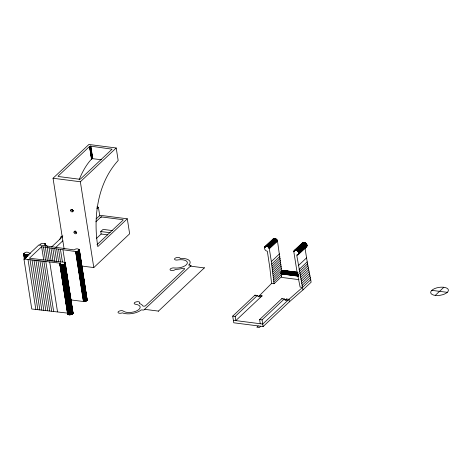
<?xml version="1.0" encoding="UTF-8"?>
<svg xmlns="http://www.w3.org/2000/svg" width="472" height="472" viewBox="0 0 472 472"><rect width="100%" height="100%" fill="white"/><g stroke="black" fill="none" stroke-linecap="round" stroke-linejoin="round"><path stroke-width="0.71" d="M298.918 279.636L281.654 277.418L281.1 273.819L281.288 271.801L282.103 270.303L297.926 272.338M257.405 295.478L235.162 316.435L235.811 320.6L262.072 295.861A9.735 4.761 -82.7 0 1 257.405 295.478L254.957 295.165L232.714 316.122L233.758 322.789L263.111 326.553L289.371 301.815L302.959 289.891L296.705 255.016C302.304 254.638 294.947 246.378 293.832 251.812L296.929 271.217L300.121 287.076L302.57 287.389L310.735 279.695L307.543 263.836L304.983 248.03M305.614 247.298C309.726 245.723 303.443 239.493 302.033 243.747M281.766 271.471L277.477 240.968C277.011 239.292 274.763 237.746 273.188 238.974L265.016 246.673C263.529 248.355 265.376 251.027 267.341 251.246L269.837 267.736L271.583 283.412L258.556 296.558M272.668 239.977L273.188 238.974M23.936 259.01L60.044 263.164C58.504 266.497 68.092 264.161 64.227 262.261L29.376 258.249L41.63 246.708L75.608 251.535C82.441 251.369 77.945 246.72 74.122 249.906L38.916 244.897L23.936 259.01L31.766 308.995L67.874 313.148M67.744 313.284C67.048 315.862 73.697 315.007 72.924 312.665M30.397 253.529A8.95 3.994 -8.9 0 1 29.288 252.992C24.697 249.776 20.514 256.78 27.919 254.479A11.776 5.257 -8.9 0 0 29.223 254.927M70.806 299.915L83.573 301.525L85.963 301.065L87.19 299.968L79.373 249.782M79.137 179.785C82.264 172.032 86.311 164.486 92.146 158.421M59.673 239.717L60.959 236.625L62.847 235.929M188.871 265.01L188.983 264.898A11.776 5.257 -8.9 0 0 180.151 258.414L180.109 258.42A2.826 1.263 -8.9 0 0 176.805 257.553A2.826 1.263 -8.9 0 0 174.693 259.523L175.224 259.854A2.826 1.263 -8.9 0 0 177.743 259.948L178.369 259.86A8.95 3.994 -8.9 0 1 187.16 263.671A8.95 3.994 -8.9 0 1 174.605 267.984L174.445 267.972A2.826 1.263 -8.9 0 0 170.587 268.739A2.826 1.263 -8.9 0 0 171.106 270.438L172.009 270.539A2.826 1.263 -8.9 0 0 175.277 269.53L175.667 269.376A11.776 5.257 -8.9 0 0 182.286 268.421A1.794 0.802 -8.9 0 1 184.629 268.963L145.464 305.856A1.794 0.802 -8.9 0 1 142.674 305.738A11.776 5.257 -8.9 0 0 139.423 303.514L139.423 303.307A2.826 1.263 -8.9 0 0 138.821 301.803L137.942 301.679A2.826 1.263 -8.9 0 0 134.373 302.853A2.826 1.263 -8.9 0 0 135.877 304.304L136.013 304.334A8.95 3.994 -8.9 0 1 137.505 310.446A8.95 3.994 -8.9 0 1 123.699 311.361L123.393 311.148A2.826 1.263 -8.9 0 0 121.304 310.653L120.283 310.782A2.826 1.263 -8.9 0 0 118.201 312.759A2.826 1.263 -8.9 0 0 122.289 312.865L122.325 312.847A11.776 5.257 -8.9 0 0 141.187 309.927L143.836 310.033L191.195 265.417L188.824 265.004M95.822 221.828L101.073 216.884L122.679 219.657A0.944 0.419 -8.9 0 1 123.039 220.194L96.949 244.767M64.086 248.791L53.041 178.251L88.895 144.473L116.212 147.984L118.171 160.48C97.444 183.242 93.09 217.126 97.798 246.59L127.298 218.796L129.647 233.793L93.792 267.571L81.573 266.002M89.527 146.503L58.209 176.003A0.944 0.419 -8.9 0 0 58.569 176.534L79.361 179.207A0.944 0.419 -8.9 0 0 80.635 178.882L112.065 149.176L90.795 146.178L89.527 146.503L91.485 158.999L92.618 158.663L101.356 159.778M53.041 178.251L80.358 181.761L116.212 147.984M62.617 236.619L51.572 247.003M55.843 247.363L62.764 240.85M96.819 208.766L98.418 207.261L99.781 215.952M96.229 218.825L99.987 215.291L127.298 218.796M96.359 238.531L101.15 234.018L100.76 231.522L102.571 229.811A0.944 0.419 -8.9 0 1 103.84 229.486L112.448 230.59M158.273 311.266L204.482 267.742M264.68 247.116L273.553 238.72M264.585 247.328L273.872 238.596M264.55 247.44L273.99 238.566M264.497 247.67L274.226 238.531M264.479 247.794L274.35 238.525M265.016 246.673L266.302 246.219L274.474 238.525M266.302 246.219L274.598 238.531M266.426 246.225L274.728 238.543M266.556 246.242L274.857 238.566M266.686 246.26L274.981 238.59M266.816 246.284L275.111 238.625M266.945 246.319L275.247 238.667M267.075 246.36L275.371 238.708M267.205 246.408L275.5 238.761M267.335 246.461L275.63 238.82M267.459 246.52L275.754 238.891M267.589 246.585L275.878 238.962M267.712 246.655L276.002 239.038M267.836 246.732L276.126 239.121M267.954 246.815L276.238 239.21M268.072 246.903L276.356 239.298M268.185 246.998L276.468 239.398M268.297 247.092L276.574 239.499M271.583 283.412L274.031 283.725L271.353 261.553L269.305 248.661L268.509 247.304L276.675 239.605M268.603 247.411L276.775 239.717M268.698 247.529L276.869 239.829M268.792 247.647L276.958 239.947M268.875 247.765L277.046 240.065M268.952 247.888L277.123 240.189M269.028 248.012L277.2 240.319M269.093 248.142L277.265 240.443M269.158 248.266L277.329 240.572M269.211 248.402L277.383 240.702M269.264 248.532L277.436 240.832M269.305 248.661L277.477 240.968M271.353 261.553L279.518 253.859M271.736 264.113L279.908 256.42M272.014 266.084L280.185 258.39M272.285 268.049L280.457 260.355M272.545 270.019L280.71 262.32M294.162 250.697L302.723 242.608M294.044 250.886L303.018 242.443M293.95 251.098L303.236 242.366M293.885 251.322L303.466 242.319M293.861 251.44L303.59 242.307M293.844 251.564L303.708 242.295M295.667 249.995L303.838 242.295M295.791 250.001L303.962 242.301M295.92 250.012L304.092 242.313M272.792 271.984L280.958 264.285M296.05 250.03L304.216 242.337M296.18 250.06L304.346 242.36M296.31 250.089L304.475 242.396M296.44 250.13L304.605 242.437M296.569 250.178L304.735 242.484M296.699 250.231L304.865 242.537M296.823 250.29L304.995 242.596M296.953 250.355L305.118 242.661M297.077 250.425L305.242 242.732M297.195 250.502L305.366 242.809M297.319 250.585L305.49 242.891M297.437 250.673L305.602 242.98M273.022 273.943L281.194 266.249M297.549 250.768L305.72 243.068M297.661 250.862L305.832 243.168M297.767 250.968L305.939 243.269M297.873 251.075L306.039 243.375M297.968 251.181L306.139 243.487M298.062 251.299L306.234 243.599M298.151 251.417L306.322 243.717M298.239 251.535L306.405 243.841M298.316 251.659L306.487 243.965M298.392 251.782L306.558 244.089M298.457 251.912L306.629 244.213M273.247 275.902L281.418 268.208M298.522 252.042L306.688 244.343M298.575 252.172L306.747 244.472M298.628 252.302L306.794 244.608M298.67 252.431L306.841 244.738M298.705 252.567L306.877 244.868M298.741 252.697L306.906 245.003M298.764 252.827L306.93 245.133M298.782 252.962L306.947 245.263M298.788 253.086L306.959 245.393M298.794 253.216L306.965 245.523M298.788 253.34L306.959 245.647M298.782 253.464L306.947 245.77M298.764 253.588L306.936 245.888M297.325 255.016L306.912 246.006M297.555 254.963L306.841 246.237M273.459 277.861L281.631 270.167M297.773 254.886L306.753 246.443M298.068 254.727L306.564 246.726M273.66 279.819L281.324 272.604M273.854 281.772L281.513 274.556M274.031 283.725L281.69 276.509M298.363 265.6L306.529 257.907M299.024 269.553L307.195 261.854M299.372 271.53L307.543 263.836M299.732 273.512L307.903 265.813M300.103 275.489L308.275 267.795M300.487 277.471L308.658 269.777M300.882 279.453L309.048 271.76M260.273 323.745L259.618 319.579L281.867 298.623L284.309 298.935A9.735 4.761 -82.7 0 0 288.982 299.319L302.57 287.389M301.283 281.436L309.455 273.742M259.618 319.579L262.066 319.892L284.309 298.935M301.702 283.418L309.868 275.725M285.466 300.009L286.533 299L288.982 299.319L289.371 301.815M258.219 325.928L256.856 327.208L259.305 327.527L260.662 326.24M302.127 285.407L310.299 277.707M288.982 299.319L262.721 324.058L233.369 320.287M302.959 289.891L311.131 282.191L310.735 279.695M435.225 295.401L443.845 287.283M96.784 207.055L98.418 207.261M100.76 231.522L110.159 232.725M101.15 234.018L107.657 234.855M282.032 270.373L297.856 272.403M281.961 270.45L297.791 272.486M281.896 270.533L297.72 272.568M281.825 270.621L297.655 272.657M281.76 270.721L297.59 272.751M281.701 270.822L297.525 272.851M281.642 270.928L297.466 272.963M281.583 271.04L297.407 273.076M431.791 290.345L447.279 292.339M281.524 271.158L297.354 273.188M281.471 271.276L297.301 273.312M281.424 271.406L297.248 273.435M281.377 271.536L297.921 273.66M281.33 271.665L297.879 273.789M281.288 271.801L297.838 273.925M281.253 271.943L297.803 274.067M281.218 272.084L297.767 274.208M281.188 272.226L297.738 274.35M281.159 272.373L298.428 274.586M281.135 272.515L298.404 274.733M281.117 272.663L298.387 274.881M281.1 272.81L298.369 275.028M281.088 272.958L298.357 275.176M281.082 273.105L298.345 275.323M281.076 273.247L298.345 275.465M281.076 273.394L298.345 275.613M281.082 273.536L298.345 275.754M281.088 273.677L298.351 275.896M281.1 273.819L298.363 276.031M281.111 273.955L298.381 276.167M190.434 266.131L204.299 267.913M262.072 295.861L259.63 295.549A9.735 4.761 -82.7 0 1 257.972 296.528M232.714 316.122L235.162 316.435M144.597 309.319L158.456 311.101M86.641 299.159L87.055 299.46M47.719 246.644A11.776 5.257 -8.9 0 0 45.011 245.151C46.663 242.685 39.902 242.632 39.807 245.192M262.066 319.892L263.111 326.553M90.795 146.178L92.754 158.675M90.665 146.167L92.618 158.663M90.524 146.167L92.483 158.663M90.376 146.178L92.335 158.675M90.229 146.196L92.188 158.692M90.087 146.226L92.046 158.722M89.951 146.267L91.904 158.763M89.822 146.32L91.78 158.816M89.71 146.373L91.662 158.869M89.609 146.432L91.568 158.928M80.358 181.761L93.792 267.571M79.225 249.476L87.149 300.103M79.113 249.363L87.078 300.245M79.048 249.31L87.031 300.316M79.154 250.396L86.919 300.452M79.025 250.532L86.848 300.517M78.948 250.602L86.777 300.587M78.865 250.667L86.695 300.652M78.777 250.732L86.606 300.717M78.682 250.791L86.512 300.776M78.588 250.856L86.411 300.841M78.482 250.915L86.311 300.9M78.37 250.974L86.199 300.959M78.258 251.027L86.081 301.012M78.134 251.08L85.963 301.065M78.01 251.133L85.839 301.118M77.886 251.181L85.709 301.165M77.75 251.228L85.579 301.213M77.62 251.269L85.444 301.26M77.479 251.31L85.308 301.295M77.343 251.352L85.166 301.337M77.196 251.381L85.025 301.372M77.054 251.417L84.883 301.401M76.906 251.44L84.736 301.431M76.765 251.47L84.588 301.455M76.617 251.487L84.441 301.472M76.47 251.505L84.299 301.49M76.322 251.523L84.152 301.508M76.175 251.529L84.004 301.514M76.033 251.541L83.863 301.525M75.892 251.541L83.715 301.525M75.75 251.541L83.573 301.525M75.608 251.535L83.438 301.519M65.195 262.792L73.101 313.296M65.101 262.68L73.042 313.438M62.982 249.93L72.959 313.573M64.9 262.526L72.9 313.644M65.012 263.724L72.771 313.78M64.87 263.86L72.7 313.845M64.788 263.925L72.617 313.909M64.705 263.99L72.529 313.974M64.611 264.055L72.434 314.039M64.511 264.113L72.34 314.098M64.404 264.173L72.234 314.163M64.292 264.231L72.122 314.216M64.18 264.29L72.009 314.275M64.062 264.344L71.886 314.328M63.938 264.397L71.762 314.382M63.809 264.444L71.638 314.429M63.679 264.491L71.502 314.476M63.543 264.532L71.366 314.517M63.401 264.574L71.231 314.558M63.266 264.609L71.089 314.594M63.124 264.644L70.947 314.629M62.977 264.674L70.806 314.659M60.481 249.6L62.41 261.913M62.835 264.703L70.658 314.688M62.688 264.727L70.517 314.712M62.54 264.751L70.369 314.736M62.392 264.768L70.222 314.753M62.245 264.78L70.074 314.765M62.103 264.792L69.927 314.777M61.956 264.798L69.785 314.783M61.814 264.804L69.638 314.789M61.673 264.804L69.496 314.789M61.531 264.798L69.36 314.783M61.395 264.792L69.225 314.777M61.26 264.78L69.089 314.765M61.13 264.762L68.959 314.747M58.569 249.334L60.611 262.379M61.006 264.745L68.835 314.73M60.882 264.721L68.711 314.712M60.764 264.698L68.593 314.682M60.652 264.668L68.481 314.653M60.546 264.639L68.369 314.623M60.44 264.603L68.269 314.588M60.345 264.568L68.174 314.553M59.979 263.234L68.08 314.511M59.914 263.299L67.998 314.464M59.861 263.37L67.844 314.37M59.779 263.506L67.72 314.263M59.72 263.647L67.626 314.151M56.658 249.068L58.587 261.382M54.758 248.791L56.799 261.83M52.858 248.514L54.899 261.553M50.97 248.225L53.011 261.264M49.088 247.936L51.129 260.975M49.69 261.836L57.519 311.821M47.212 247.635L49.253 260.674M45.347 244.13L45.595 245.705M45.218 243.882L45.542 245.977M45.105 243.776L45.507 246M45.041 243.723L45.383 245.894M45.347 247.334L47.389 260.373M45.802 261.364L53.631 311.349M43.483 247.021L45.524 260.06M41.63 246.708L43.672 259.748M43.849 261.134L51.678 311.119M41.89 260.916L49.719 310.901M39.925 260.697L47.755 310.682M37.955 260.491L45.784 310.476M35.978 260.284L43.807 310.269M33.996 260.09L41.825 310.074M32.008 259.895L39.837 309.88M30.013 259.712L37.843 309.697M27.877 254.496L28.108 255.948M27.352 254.679L27.582 256.131M27.217 254.715L27.441 256.166M28.013 259.535L35.843 309.52M27.075 254.75L27.299 256.202M26.928 254.786L27.158 256.237M26.786 254.815L27.01 256.261M26.638 254.839L26.869 256.29M26.491 254.862L26.721 256.314M26.343 254.88L26.686 257.051M26.202 254.898L26.538 257.069M26.054 254.909L26.397 257.081M25.907 254.915L26.249 257.087M25.765 254.921L26.22 257.818M25.624 254.921L26.078 257.818M25.482 254.921L25.936 257.818M25.346 254.909L25.801 257.812M25.211 254.904L25.665 257.8M25.081 254.886L25.535 257.789M24.951 254.874L25.405 257.771M24.827 254.85L25.282 257.747M24.709 254.827L25.276 258.45M24.597 254.797L25.163 258.42M24.485 254.768L25.051 258.39M24.385 254.738L24.951 258.355M24.284 254.697L24.851 258.32M23.93 253.311L24.786 258.963M24.025 254.567L24.591 258.19M23.753 253.511L24.514 258.143M23.712 253.582L24.503 258.762M23.641 253.724L24.42 259.193M286.533 299A9.735 4.761 -82.7 0 1 284.882 299.986M282.185 299.024A9.735 4.761 -82.7 0 1 281.867 298.623M255.275 295.572A9.735 4.761 -82.7 0 1 254.957 295.165M100.695 217.25A0.944 0.419 -8.9 0 1 101.751 216.978M76.676 232.908A1.416 1.062 46.7 0 1 75.331 232.395A1.416 1.062 46.7 0 1 74.912 231.02M73.42 211.002A1.416 1.062 46.7 0 1 72.069 210.689A1.416 1.062 46.7 0 1 71.455 209.338M73.414 210.689A2.826 2.118 46.7 0 1 72.045 209.385M76.712 232.478A2.826 2.118 46.7 0 1 75.325 230.991M435.638 295.448A8.95 3.994 -8.9 0 0 448.382 289.961A8.95 3.994 -8.9 0 0 434.594 288.61A8.95 3.994 -8.9 0 0 435.638 295.448M74.045 232.637A1.416 1.062 46.7 0 0 76.169 233.563A1.416 1.062 46.7 0 0 75.396 231.386A1.416 1.062 46.7 0 0 74.045 232.637M70.623 210.777A1.416 1.062 46.7 0 0 72.741 211.704A1.416 1.062 46.7 0 0 71.974 209.533A1.416 1.062 46.7 0 0 70.623 210.777"/></g></svg>
